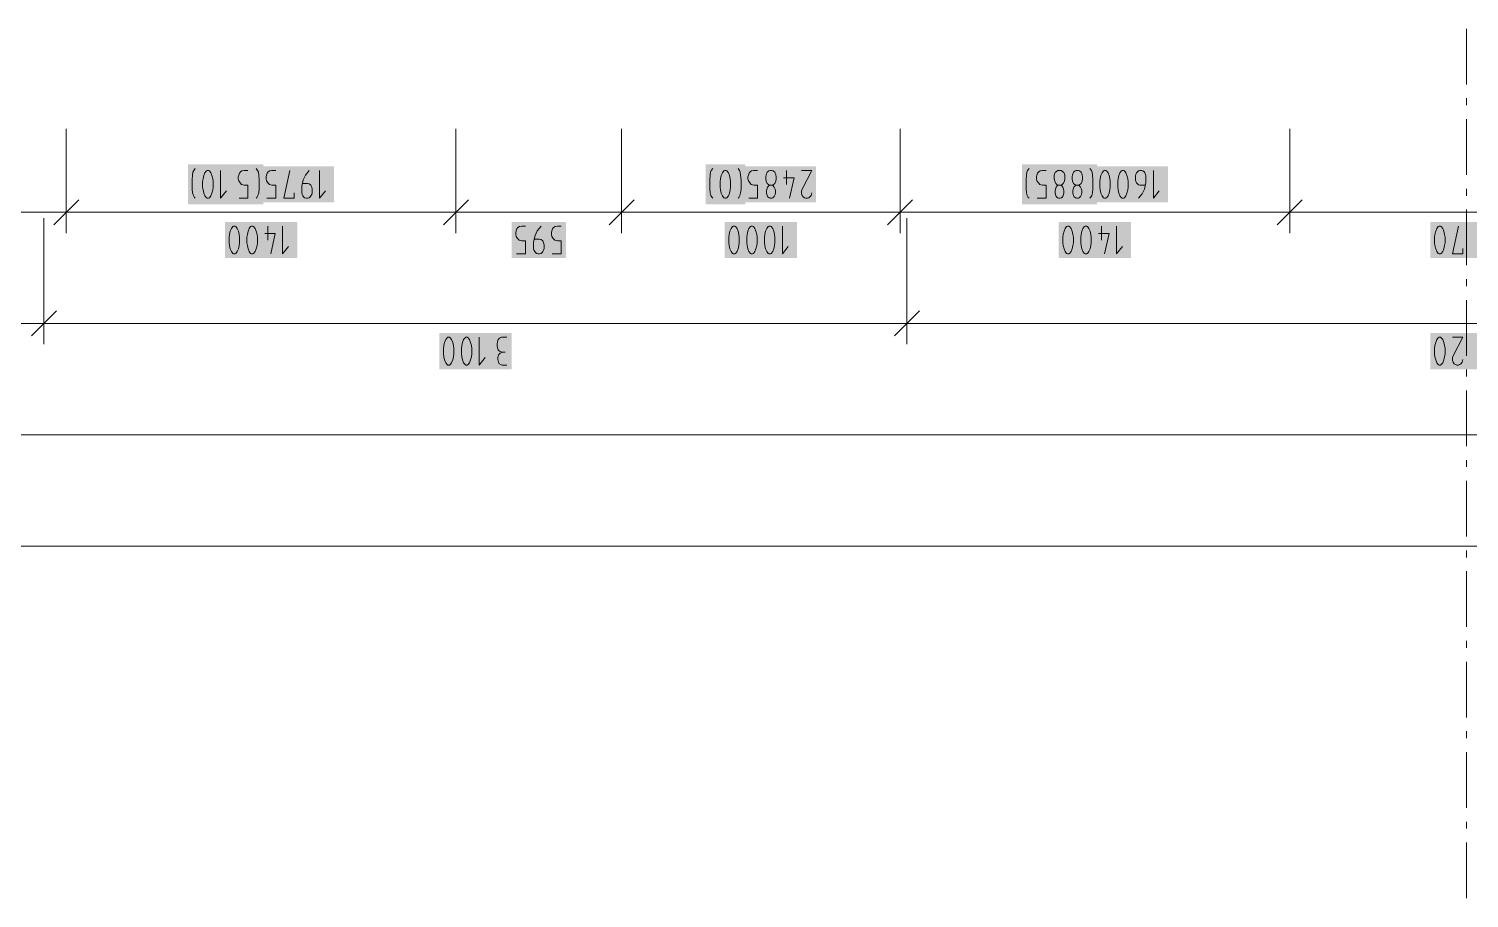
# Model space of a CAD drawing. Header units: millimetres. Extents: x 0 to 594, y 0 to 420.
# Drawn here: x 187.73 to 235.12, y 96 to 124.62 of the extents above; entities that cross this region are included whole.
import ezdxf

# ---------------------------------------------------------------- set-up
doc = ezdxf.new("R2010")
doc.units = ezdxf.units.MM
doc.header["$LTSCALE"] = 8
doc.layers.add('PDF_Koty delkove', color=7, linetype='Continuous')
doc.layers.add('PDF_Osy hlavni', color=7, linetype='Continuous')

msp = doc.modelspace()

# ---------------------------------------------------------------- linework, layer by layer
at = {"layer": 'PDF_Koty delkove', "lineweight": 18}
for points in [[(188.961, 118.581), (188.961, 120.008), (188.961, 120.057), (188.961, 121.329)], [(201.784, 118.581), (201.784, 119.94), (201.784, 119.987), (201.784, 120.069), (201.784, 120.116), (201.784, 121.329)], [(207.233, 118.581), (207.233, 119.911), (207.233, 119.957), (207.233, 120.038), (207.233, 120.084), (207.233, 121.329)], [(216.392, 118.581), (216.392, 119.862), (216.392, 119.907), (216.392, 119.986), (216.392, 120.031), (216.392, 120.076), (216.392, 120.122), (216.392, 121.329)], [(229.214, 118.581), (229.214, 119.794), (229.214, 119.837), (229.214, 119.913), (229.214, 119.955), (229.214, 119.999), (229.214, 120.043), (229.214, 120.067), (229.214, 120.113), (229.214, 121.329)], [(193.206, 119.039), (193.181, 119.069), (193.145, 119.131), (193.121, 119.221), (193.108, 119.344), (193.108, 119.649), (193.121, 119.802), (193.132, 119.894), (193.157, 119.955), (193.206, 120.015)], [(194.037, 119.955), (194.037, 119.039), (194.231, 119.283)], [(194.647, 119.039), (194.94, 119.039), (194.94, 119.466), (194.818, 119.466), (194.733, 119.497), (194.684, 119.543), (194.635, 119.619), (194.623, 119.679), (194.623, 119.741), (194.635, 119.802), (194.659, 119.862), (194.696, 119.908), (194.744, 119.939), (194.818, 119.955)], [(194.818, 119.955), (194.94, 119.955)], [(195.209, 120.015), (195.258, 119.955), (195.282, 119.894), (195.294, 119.802), (195.307, 119.649), (195.307, 119.344), (195.294, 119.221), (195.269, 119.131), (195.233, 119.069), (195.209, 119.039)], [(195.56, 119.039), (195.853, 119.039), (195.853, 119.466), (195.73, 119.466), (195.645, 119.497), (195.596, 119.543), (195.548, 119.619), (195.536, 119.679), (195.536, 119.741), (195.548, 119.802), (195.572, 119.862), (195.609, 119.908), (195.657, 119.939), (195.73, 119.955), (195.853, 119.955)], [(196.464, 119.221), (196.464, 119.039), (196.122, 119.039), (196.317, 119.955)], [(196.952, 119.955), (196.829, 119.802), (196.756, 119.649), (196.708, 119.436), (196.708, 119.221), (196.72, 119.161), (196.744, 119.115), (196.769, 119.085), (196.805, 119.054), (196.854, 119.039), (196.903, 119.039)], [(197.294, 119.955), (197.294, 119.039), (197.489, 119.283)], [(210.233, 119.039), (210.208, 119.069), (210.171, 119.131), (210.147, 119.221), (210.135, 119.344), (210.135, 119.649), (210.147, 119.802), (210.159, 119.894), (210.184, 119.955), (210.233, 120.015)], [(211.063, 120.015), (211.112, 119.955), (211.136, 119.894), (211.148, 119.802), (211.161, 119.649), (211.161, 119.344), (211.148, 119.221)], [(211.414, 119.039), (211.707, 119.039), (211.707, 119.466), (211.584, 119.466), (211.499, 119.497), (211.45, 119.543), (211.402, 119.619), (211.39, 119.679), (211.39, 119.741), (211.402, 119.802), (211.426, 119.862), (211.463, 119.908), (211.511, 119.939), (211.584, 119.955), (211.707, 119.955)], [(212.305, 119.603), (212.318, 119.679), (212.318, 119.741), (212.305, 119.817), (212.269, 119.894), (212.22, 119.939), (212.171, 119.955), (212.122, 119.955), (212.073, 119.939), (212.024, 119.894), (211.988, 119.817), (211.976, 119.741)], [(212.659, 119.955), (212.659, 119.497)], [(213.148, 119.955), (213.49, 119.955), (213.172, 119.344), (213.148, 119.283), (213.148, 119.191), (213.172, 119.131), (213.209, 119.085), (213.245, 119.054), (213.295, 119.039), (213.343, 119.039), (213.392, 119.054), (213.429, 119.085), (213.465, 119.131), (213.49, 119.221)], [(220.637, 119.039), (220.612, 119.069), (220.576, 119.131), (220.551, 119.221), (220.539, 119.344), (220.539, 119.649), (220.551, 119.802), (220.563, 119.894), (220.588, 119.955)], [(220.588, 119.955), (220.637, 120.015)], [(220.905, 119.039), (221.198, 119.039), (221.198, 119.466), (221.076, 119.466), (220.991, 119.497), (220.942, 119.543), (220.894, 119.619), (220.881, 119.679), (220.881, 119.741), (220.894, 119.802), (220.918, 119.862), (220.954, 119.908), (221.003, 119.939), (221.076, 119.955), (221.198, 119.955)], [(222.639, 120.015), (222.688, 119.955), (222.713, 119.894), (222.725, 119.802), (222.738, 119.649), (222.738, 119.344), (222.725, 119.221), (222.7, 119.131), (222.663, 119.069), (222.639, 119.039)], [(223.747, 119.039), (223.772, 119.054), (223.821, 119.115), (223.857, 119.207), (223.882, 119.314), (223.895, 119.405), (223.895, 119.588), (223.882, 119.679), (223.857, 119.786), (223.821, 119.878), (223.772, 119.939), (223.747, 119.955), (223.699, 119.955), (223.674, 119.939), (223.626, 119.878), (223.589, 119.786), (223.565, 119.679), (223.552, 119.588)], [(224.456, 119.466), (224.285, 119.466), (224.236, 119.481), (224.199, 119.512), (224.175, 119.543), (224.151, 119.588), (224.139, 119.649), (224.139, 119.771), (224.151, 119.832), (224.175, 119.878), (224.199, 119.908), (224.236, 119.939), (224.285, 119.955), (224.333, 119.955), (224.383, 119.939), (224.419, 119.908), (224.443, 119.878), (224.468, 119.832), (224.481, 119.771), (224.481, 119.558), (224.432, 119.344), (224.358, 119.191), (224.236, 119.039)], [(224.725, 119.955), (224.725, 119.039), (224.92, 119.283)], [(196.903, 119.039), (196.952, 119.054), (196.988, 119.085), (197.013, 119.115), (197.038, 119.161), (197.05, 119.221), (197.05, 119.344), (197.038, 119.405), (197.013, 119.466), (196.952, 119.512), (196.903, 119.527), (196.732, 119.527)], [(211.976, 119.741), (211.976, 119.679), (211.988, 119.603), (212.024, 119.527), (212.073, 119.481), (212.097, 119.466), (212.195, 119.466), (212.22, 119.481), (212.269, 119.527), (212.305, 119.603)], [(212.195, 119.466), (212.22, 119.45), (212.256, 119.405), (212.28, 119.344), (212.293, 119.283), (212.293, 119.221), (212.28, 119.161), (212.256, 119.1), (212.207, 119.054), (212.171, 119.039), (212.122, 119.039), (212.086, 119.054), (212.037, 119.1), (212.012, 119.161), (212, 119.221), (212, 119.283), (212.012, 119.344), (212.037, 119.405), (212.073, 119.45), (212.097, 119.466)], [(212.562, 119.71), (212.904, 119.71), (212.757, 119.039)], [(221.687, 119.466), (221.711, 119.45), (221.748, 119.405), (221.772, 119.344), (221.784, 119.283), (221.784, 119.221), (221.772, 119.161), (221.748, 119.1), (221.699, 119.054), (221.662, 119.039), (221.614, 119.039), (221.577, 119.054), (221.528, 119.1), (221.504, 119.161), (221.491, 119.221), (221.491, 119.283), (221.504, 119.344), (221.528, 119.405), (221.565, 119.45), (221.589, 119.466)], [(222.273, 119.466), (222.297, 119.45), (222.334, 119.405), (222.358, 119.344), (222.371, 119.283), (222.371, 119.221), (222.358, 119.161), (222.334, 119.1), (222.285, 119.054), (222.248, 119.039), (222.2, 119.039), (222.163, 119.054), (222.114, 119.1), (222.09, 119.161), (222.078, 119.221), (222.078, 119.283), (222.09, 119.344), (222.114, 119.405), (222.151, 119.45), (222.175, 119.466)], [(223.552, 119.588), (223.552, 119.405), (223.565, 119.314), (223.589, 119.207), (223.626, 119.115), (223.674, 119.054), (223.699, 119.039), (223.747, 119.039)], [(189.373, 118.993), (188.549, 118.169)], [(188.961, 119.268), (188.961, 118.581), (188.961, 117.894)], [(202.196, 118.993), (201.371, 118.169)], [(201.784, 119.268), (201.784, 118.581), (201.784, 117.894)], [(207.645, 118.993), (206.821, 118.169)], [(207.233, 119.268), (207.233, 118.581), (207.233, 117.894)], [(211.148, 119.221), (211.123, 119.131), (211.087, 119.069), (211.063, 119.039)], [(216.804, 118.993), (215.98, 118.169)], [(216.392, 119.268), (216.392, 118.581), (216.392, 117.894)], [(229.626, 118.993), (228.802, 118.169)], [(229.214, 119.268), (229.214, 118.581), (229.214, 117.894)], [(95.862, 118.581), (109.188, 118.581), (139.207, 118.581), (144.112, 118.581), (164.877, 118.581), (176.37, 118.581), (188.961, 118.581), (201.784, 118.581), (207.233, 118.581), (216.392, 118.581), (229.214, 118.581), (240.846, 118.581)], [(188.229, 114.923), (188.229, 118.389)], [(195.213, 117.375), (195.238, 117.482), (195.25, 117.573), (195.25, 117.756), (195.238, 117.848), (195.213, 117.955), (195.176, 118.046), (195.128, 118.108), (195.103, 118.123), (195.054, 118.123), (195.029, 118.108), (194.981, 118.046), (194.944, 117.955), (194.92, 117.848), (194.907, 117.756)], [(195.592, 118.123), (195.592, 117.665)], [(196.082, 118.123), (196.082, 117.207), (196.277, 117.451)], [(203.774, 117.207), (204.068, 117.207), (204.068, 117.634), (203.945, 117.634), (203.86, 117.665), (203.811, 117.711), (203.762, 117.787), (203.75, 117.848), (203.75, 117.909), (203.762, 117.97), (203.786, 118.031), (203.823, 118.077), (203.872, 118.108), (203.945, 118.123), (204.068, 118.123)], [(204.581, 118.123), (204.459, 117.97), (204.385, 117.817), (204.337, 117.604), (204.337, 117.39), (204.349, 117.329), (204.374, 117.283), (204.398, 117.253), (204.435, 117.222), (204.484, 117.207), (204.532, 117.207), (204.581, 117.222), (204.618, 117.253), (204.642, 117.283), (204.667, 117.329), (204.68, 117.39), (204.68, 117.512), (204.667, 117.573), (204.642, 117.634), (204.581, 117.68), (204.532, 117.696), (204.361, 117.696)], [(204.948, 117.207), (205.242, 117.207), (205.242, 117.634), (205.119, 117.634), (205.034, 117.665), (204.985, 117.711), (204.936, 117.787), (204.924, 117.848), (204.924, 117.909), (204.936, 117.97), (204.961, 118.031), (204.997, 118.077), (205.046, 118.108), (205.119, 118.123), (205.242, 118.123)], [(211.348, 117.756), (211.348, 117.573), (211.36, 117.482), (211.384, 117.375), (211.421, 117.283), (211.469, 117.222), (211.494, 117.207), (211.543, 117.207), (211.568, 117.222), (211.616, 117.283), (211.653, 117.375), (211.678, 117.482), (211.69, 117.573), (211.69, 117.756), (211.678, 117.848), (211.653, 117.955), (211.616, 118.046), (211.568, 118.108), (211.543, 118.123), (211.494, 118.123), (211.469, 118.108), (211.421, 118.046), (211.384, 117.955), (211.36, 117.848)], [(212.522, 118.123), (212.522, 117.207), (212.717, 117.451)], [(216.621, 114.923), (216.621, 118.389)], [(221.751, 117.756), (221.751, 117.573), (221.763, 117.482), (221.788, 117.375), (221.824, 117.283), (221.873, 117.222), (221.898, 117.207), (221.946, 117.207), (221.971, 117.222), (222.02, 117.283), (222.056, 117.375), (222.081, 117.482), (222.094, 117.573), (222.094, 117.756), (222.081, 117.848), (222.056, 117.955), (222.02, 118.046), (221.971, 118.108), (221.946, 118.123), (221.898, 118.123), (221.873, 118.108), (221.824, 118.046), (221.788, 117.955), (221.763, 117.848), (221.751, 117.756)], [(223.023, 118.123), (223.023, 117.665)], [(223.512, 118.123), (223.512, 117.207), (223.708, 117.451)], [(234.198, 117.222), (234.246, 117.283), (234.283, 117.375), (234.308, 117.482), (234.321, 117.573), (234.321, 117.756), (234.308, 117.848), (234.283, 117.955), (234.246, 118.046), (234.198, 118.108), (234.173, 118.123), (234.125, 118.123), (234.1, 118.108), (234.051, 118.046), (234.015, 117.955), (233.99, 117.848), (233.978, 117.756)], [(234.908, 117.39), (234.908, 117.207), (234.565, 117.207), (234.76, 118.123)], [(194.907, 117.756), (194.907, 117.573), (194.92, 117.482), (194.944, 117.375), (194.981, 117.283), (195.029, 117.222), (195.054, 117.207), (195.103, 117.207), (195.128, 117.222), (195.176, 117.283), (195.213, 117.375)], [(195.495, 117.879), (195.837, 117.879), (195.69, 117.207)], [(211.36, 117.848), (211.348, 117.756)], [(222.925, 117.879), (223.268, 117.879), (223.12, 117.207)], [(233.978, 117.756), (233.978, 117.573), (233.99, 117.482), (234.015, 117.375), (234.051, 117.283), (234.1, 117.222), (234.125, 117.207), (234.173, 117.207), (234.198, 117.222)], [(188.641, 115.335), (187.817, 114.511)], [(188.229, 115.61), (188.229, 114.923), (188.229, 114.236)], [(217.033, 115.335), (216.209, 114.511)], [(216.621, 115.61), (216.621, 114.923), (216.621, 114.236)], [(542.628, 114.923), (535.955, 114.923), (527.974, 114.923), (509.656, 114.923), (471.922, 114.923), (428.509, 114.923), (397.232, 114.923), (368.84, 114.923), (332.021, 114.923), (303.629, 114.923), (281.831, 114.923), (253.439, 114.923), (216.621, 114.923), (188.229, 114.923), (162.355, 114.923), (144.112, 114.923), (139.207, 114.923), (109.188, 114.923), (95.862, 114.923)], [(202.547, 114.465), (202.547, 113.549), (202.742, 113.793)], [(203.452, 114.465), (203.281, 114.465), (203.22, 114.434), (203.171, 114.388), (203.146, 114.312), (203.134, 114.251), (203.134, 114.19), (203.146, 114.114), (203.171, 114.053), (203.22, 114.007), (203.305, 113.976)], [(234.565, 114.465), (234.908, 114.465), (234.589, 113.854), (234.565, 113.793), (234.565, 113.702), (234.589, 113.641), (234.626, 113.595), (234.663, 113.564), (234.712, 113.549), (234.76, 113.549), (234.809, 113.564), (234.846, 113.595), (234.883, 113.641), (234.908, 113.732)], [(203.452, 113.549), (203.305, 113.549), (203.256, 113.564), (203.207, 113.595), (203.182, 113.641), (203.158, 113.732), (203.158, 113.793), (203.182, 113.885), (203.232, 113.946), (203.305, 113.976), (203.403, 113.976)], [(527.974, 111.254), (337.345, 111.254), (144.112, 111.254), (139.207, 111.254), (109.188, 111.254), (95.862, 111.254)], [(527.974, 107.591), (313.269, 107.591), (95.862, 107.591)]]:
    msp.add_lwpolyline(points, dxfattribs=at)
for points in [[(193.45, 119.588), (193.45, 119.405), (193.463, 119.314), (193.487, 119.207), (193.524, 119.115), (193.572, 119.054), (193.597, 119.039), (193.645, 119.039), (193.67, 119.054), (193.719, 119.115), (193.755, 119.207), (193.78, 119.314), (193.793, 119.405), (193.793, 119.588), (193.78, 119.679), (193.755, 119.786), (193.719, 119.878), (193.67, 119.939), (193.645, 119.955), (193.597, 119.955), (193.572, 119.939), (193.524, 119.878), (193.487, 119.786), (193.463, 119.679)], [(210.477, 119.588), (210.477, 119.405), (210.489, 119.314), (210.513, 119.207), (210.55, 119.115), (210.598, 119.054), (210.623, 119.039), (210.672, 119.039), (210.696, 119.054), (210.745, 119.115), (210.781, 119.207), (210.806, 119.314), (210.819, 119.405), (210.819, 119.588), (210.806, 119.679), (210.781, 119.786), (210.745, 119.878), (210.696, 119.939), (210.672, 119.955), (210.623, 119.955), (210.598, 119.939), (210.55, 119.878), (210.513, 119.786), (210.489, 119.679)], [(222.053, 119.741), (222.053, 119.679), (222.066, 119.603), (222.102, 119.527), (222.151, 119.481), (222.175, 119.466), (222.273, 119.466), (222.297, 119.481), (222.346, 119.527), (222.383, 119.603), (222.396, 119.679), (222.396, 119.741), (222.383, 119.817), (222.346, 119.894), (222.297, 119.939), (222.248, 119.955), (222.2, 119.955), (222.151, 119.939), (222.102, 119.894), (222.066, 119.817)], [(222.966, 119.588), (222.966, 119.405), (222.979, 119.314), (223.003, 119.207), (223.04, 119.115), (223.088, 119.054), (223.113, 119.039), (223.161, 119.039), (223.186, 119.054), (223.234, 119.115), (223.271, 119.207), (223.296, 119.314), (223.308, 119.405), (223.308, 119.588), (223.296, 119.679), (223.271, 119.786), (223.234, 119.878), (223.186, 119.939), (223.161, 119.955), (223.113, 119.955), (223.088, 119.939), (223.04, 119.878), (223.003, 119.786), (222.979, 119.679)], [(194.32, 117.756), (194.32, 117.573), (194.333, 117.482), (194.357, 117.375), (194.394, 117.283), (194.442, 117.222), (194.467, 117.207), (194.516, 117.207), (194.54, 117.222), (194.589, 117.283), (194.626, 117.375), (194.651, 117.482), (194.663, 117.573), (194.663, 117.756), (194.651, 117.848), (194.626, 117.955), (194.589, 118.046), (194.54, 118.108), (194.516, 118.123), (194.467, 118.123), (194.442, 118.108), (194.394, 118.046), (194.357, 117.955), (194.333, 117.848)], [(210.76, 117.756), (210.76, 117.573), (210.773, 117.482), (210.797, 117.375), (210.834, 117.283), (210.882, 117.222), (210.907, 117.207), (210.956, 117.207), (210.981, 117.222), (211.029, 117.283), (211.066, 117.375), (211.091, 117.482), (211.103, 117.573), (211.103, 117.756), (211.091, 117.848), (211.066, 117.955), (211.029, 118.046), (210.981, 118.108), (210.956, 118.123), (210.907, 118.123), (210.882, 118.108), (210.834, 118.046), (210.797, 117.955), (210.773, 117.848)], [(211.935, 117.756), (211.935, 117.573), (211.947, 117.482), (211.971, 117.375), (212.008, 117.283), (212.057, 117.222), (212.081, 117.207), (212.13, 117.207), (212.155, 117.222), (212.203, 117.283), (212.24, 117.375), (212.265, 117.482), (212.277, 117.573), (212.277, 117.756), (212.265, 117.848), (212.24, 117.955), (212.203, 118.046), (212.155, 118.108), (212.13, 118.123), (212.081, 118.123), (212.057, 118.108), (212.008, 118.046), (211.971, 117.955), (211.947, 117.848)], [(222.338, 117.756), (222.338, 117.573), (222.351, 117.482), (222.375, 117.375), (222.411, 117.283), (222.46, 117.222), (222.485, 117.207), (222.533, 117.207), (222.558, 117.222), (222.607, 117.283), (222.643, 117.375), (222.668, 117.482), (222.681, 117.573), (222.681, 117.756), (222.668, 117.848), (222.643, 117.955), (222.607, 118.046), (222.558, 118.108), (222.533, 118.123), (222.485, 118.123), (222.46, 118.108), (222.411, 118.046), (222.375, 117.955), (222.351, 117.848)], [(201.373, 114.098), (201.373, 113.915), (201.385, 113.824), (201.409, 113.717), (201.446, 113.626), (201.495, 113.564), (201.52, 113.549), (201.568, 113.549), (201.593, 113.564), (201.641, 113.626), (201.678, 113.717), (201.703, 113.824), (201.715, 113.915), (201.715, 114.098), (201.703, 114.19), (201.678, 114.297), (201.641, 114.388), (201.593, 114.45), (201.568, 114.465), (201.52, 114.465), (201.495, 114.45), (201.446, 114.388), (201.409, 114.297), (201.385, 114.19)], [(201.96, 114.098), (201.96, 113.915), (201.972, 113.824), (201.997, 113.717), (202.033, 113.626), (202.082, 113.564), (202.107, 113.549), (202.155, 113.549), (202.18, 113.564), (202.228, 113.626), (202.265, 113.717), (202.29, 113.824), (202.303, 113.915), (202.303, 114.098), (202.29, 114.19), (202.265, 114.297), (202.228, 114.388), (202.18, 114.45), (202.155, 114.465), (202.107, 114.465), (202.082, 114.45), (202.033, 114.388), (201.997, 114.297), (201.972, 114.19)], [(233.978, 114.098), (233.978, 113.915), (233.99, 113.824), (234.015, 113.717), (234.051, 113.626), (234.1, 113.564), (234.125, 113.549), (234.173, 113.549), (234.198, 113.564), (234.246, 113.626), (234.283, 113.717), (234.308, 113.824), (234.321, 113.915), (234.321, 114.098), (234.308, 114.19), (234.283, 114.297), (234.246, 114.388), (234.198, 114.45), (234.173, 114.465), (234.125, 114.465), (234.1, 114.45), (234.051, 114.388), (234.015, 114.297), (233.99, 114.19)]]:
    msp.add_lwpolyline(points, close=True, dxfattribs=at)
msp.add_lwpolyline([(221.467, 119.741), (221.467, 119.679), (221.48, 119.603), (221.516, 119.527), (221.565, 119.481), (221.589, 119.466), (221.687, 119.466), (221.711, 119.481), (221.76, 119.527), (221.797, 119.603), (221.809, 119.679), (221.809, 119.741, 1.262105)], format="xyb", close=True, dxfattribs=at)
at = {"layer": 'PDF_Koty delkove', "color": 7, "lineweight": 18, "true_color": 0xffffff, "transparency": 33554559}
for points in [[(195.444, 120.153), (192.971, 120.153), (195.444, 118.841), (192.971, 118.841)], [(197.774, 120.092), (195.398, 120.092), (197.774, 118.902), (195.398, 118.902)], [(211.298, 120.153), (209.998, 120.153), (211.298, 118.841), (209.998, 118.841)], [(213.628, 120.092), (211.252, 120.092), (213.628, 118.902), (211.252, 118.902)], [(222.875, 120.153), (220.402, 120.153), (222.875, 118.841), (220.402, 118.841)], [(225.204, 120.092), (222.829, 120.092), (225.204, 118.902), (222.829, 118.902)], [(196.562, 118.261), (194.183, 118.261), (196.562, 117.07), (194.183, 117.07)], [(205.404, 118.261), (203.613, 118.261), (205.404, 117.07), (203.613, 117.07)], [(213.002, 118.261), (210.623, 118.261), (213.002, 117.07), (210.623, 117.07)], [(223.992, 118.261), (221.614, 118.261), (223.992, 117.07), (221.614, 117.07)], [(236.219, 118.261), (233.841, 118.261), (236.219, 117.07), (233.841, 117.07)], [(203.614, 114.603), (201.236, 114.603), (203.614, 113.412), (201.236, 113.412)], [(236.219, 114.603), (233.841, 114.603), (236.219, 113.412), (233.841, 113.412)]]:
    msp.add_solid(points, dxfattribs=at)
at = {"layer": 'PDF_Osy hlavni', "lineweight": 18}
for points in [[(235.03, 122.788), (235.03, 124.619)], [(235.03, 122.101), (235.03, 122.33)], [(235.03, 119.811), (235.03, 121.643)], [(235.03, 119.124), (235.03, 119.353)], [(235.03, 116.834), (235.03, 118.666)], [(235.03, 116.147), (235.03, 116.376)], [(235.03, 113.858), (235.03, 115.69)], [(235.03, 113.171), (235.03, 113.4)], [(235.03, 110.881), (235.03, 112.713)], [(235.03, 110.194), (235.03, 110.423)], [(235.03, 107.905), (235.03, 109.736)], [(235.03, 107.218), (235.03, 107.447)], [(235.03, 104.928), (235.03, 106.76)], [(235.03, 104.241), (235.03, 104.47)], [(235.03, 101.951), (235.03, 103.783)], [(235.03, 101.264), (235.03, 101.493)], [(235.03, 98.975), (235.03, 100.807)], [(235.03, 98.288), (235.03, 98.517)], [(235.03, 95.998), (235.03, 97.83)]]:
    msp.add_lwpolyline(points, dxfattribs=at)

doc.saveas('drawing.dxf')
